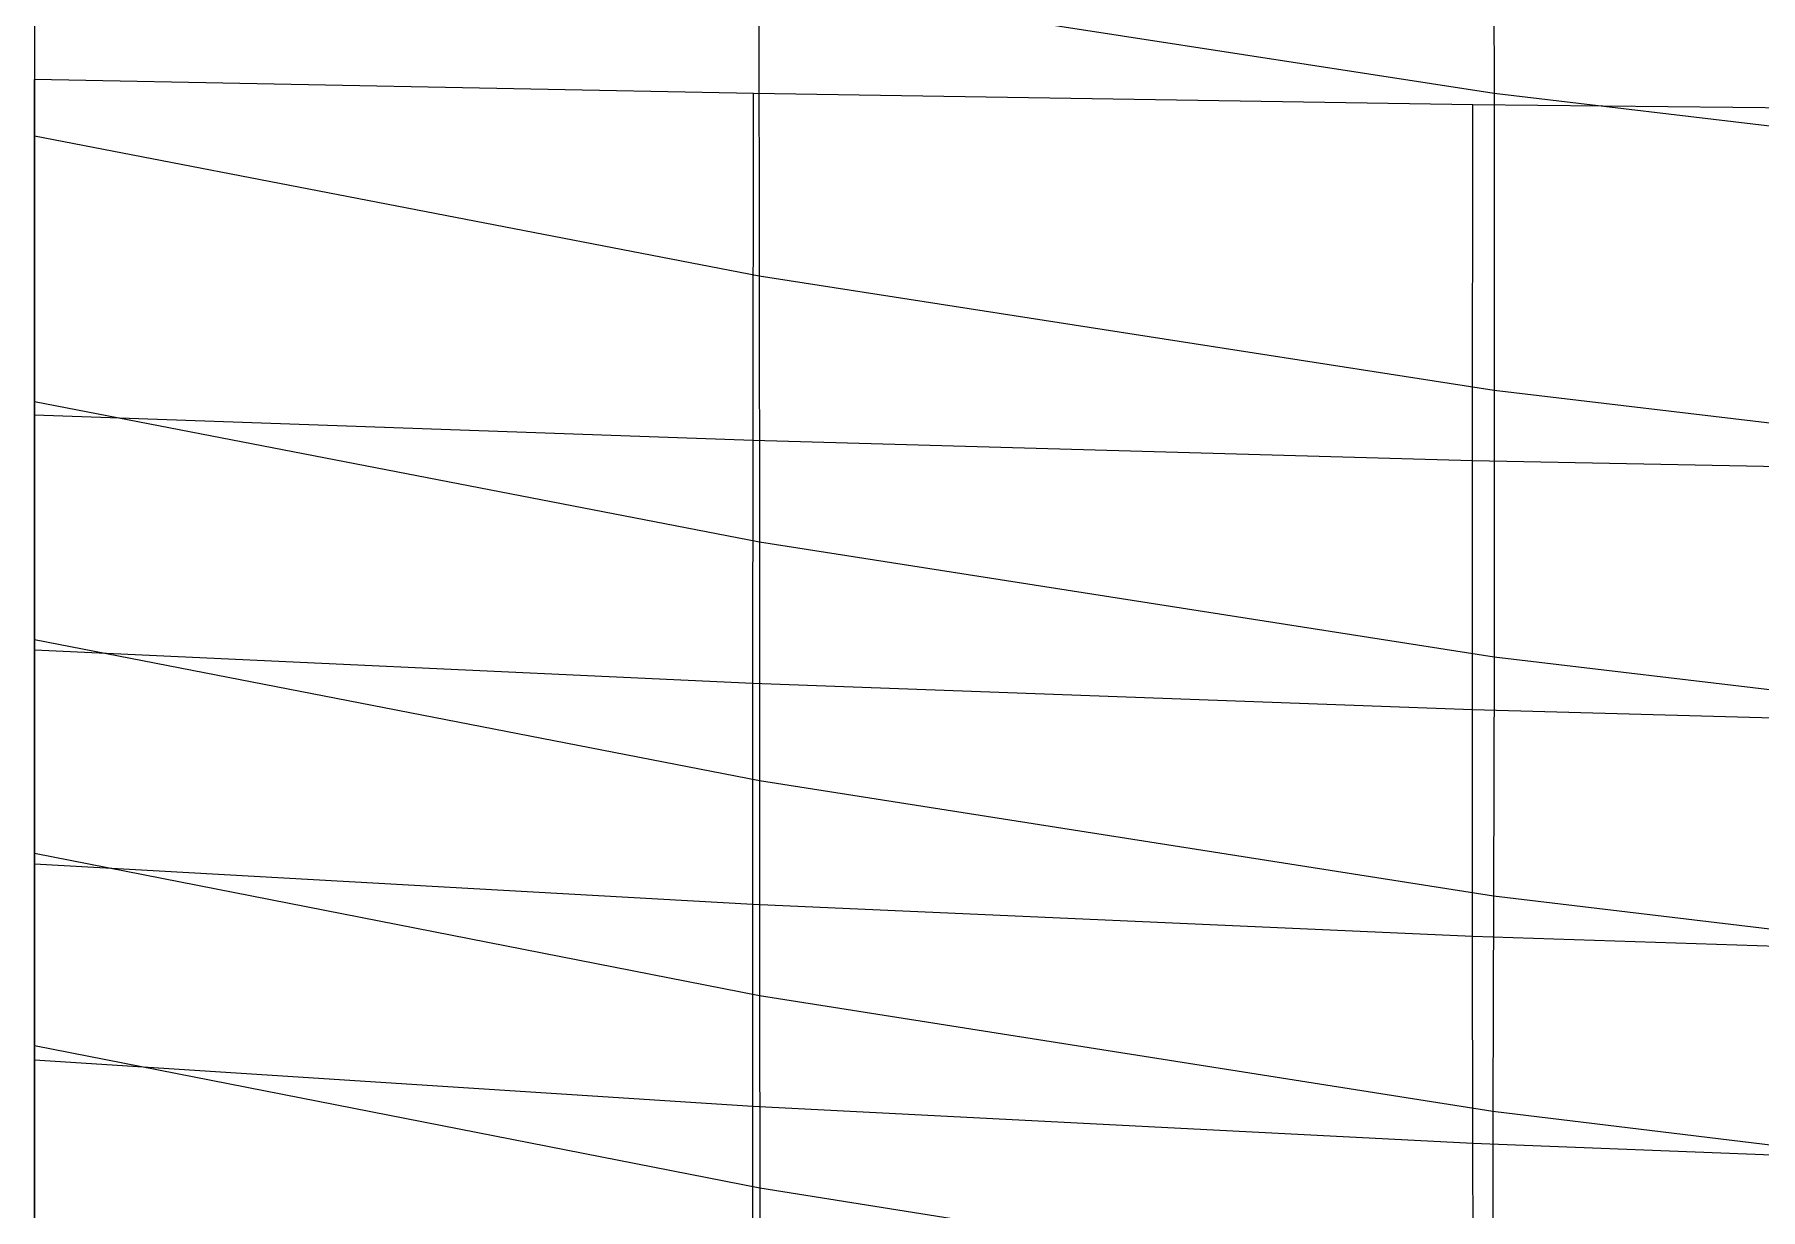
# Model space of a CAD drawing. Extents: x -429 to 429, y -1 to 209.
# Drawn here: x 0.008 to 4.984, y 3.015 to 6.401 of the extents above; entities that cross this region are included whole.
import ezdxf

# ---------------------------------------------------------------- set-up
doc = ezdxf.new("R2010")
doc.units = 0

msp = doc.modelspace()

# ---------------------------------------------------------------- linework, layer by layer
at = {"layer": 'default', "color": 5, "linetype": 'CONTINUOUS'}
for p, q in [((4.215, 7.177, -11.731), (4.216, 6.231, -10.94)), ((0.008, 6.961, -10.082), (0.008, 6.108, -9.386)), ((4.216, 6.231, -10.94), (2.096, 6.559, -10.558)), ((2.096, 6.559, -10.558), (2.097, 5.705, -9.833)), ((2.081, 6.231, 6.764), (0.008, 6.272, 6.615)), ((0.008, 5.304, 6.095), (0.008, 6.272, 6.615)), ((2.08, 5.231, 6.296), (2.081, 6.231, 6.764)), ((4.155, 6.199, 6.895), (2.081, 6.231, 6.764)), ((6.362, 5.977, -11.228), (4.216, 6.231, -10.94)), ((4.216, 6.231, -10.94), (4.216, 5.375, -10.193)), ((4.154, 5.173, 6.468), (4.155, 6.199, 6.895)), ((6.23, 6.177, 7.007), (4.155, 6.199, 6.895)), ((2.097, 5.705, -9.833), (0.008, 6.108, -9.386)), ((0.008, 6.108, -9.386), (0.008, 5.343, -8.721)), ((4.216, 5.375, -10.193), (2.097, 5.705, -9.833)), ((2.097, 5.705, -9.833), (2.098, 4.938, -9.141)), ((6.359, 5.121, -10.462), (4.216, 5.375, -10.193)), ((4.216, 5.375, -10.193), (4.216, 4.607, -9.477)), ((2.098, 4.938, -9.141), (0.008, 5.343, -8.721)), ((0.008, 5.343, -8.721), (0.008, 4.657, -8.087)), ((2.08, 5.231, 6.296), (0.008, 5.304, 6.095)), ((0.008, 4.627, 5.694), (0.008, 5.304, 6.095)), ((2.079, 4.531, 5.916), (2.08, 5.231, 6.296)), ((4.154, 5.173, 6.468), (2.08, 5.231, 6.296)), ((6.231, 5.131, 6.613), (4.154, 5.173, 6.468)), ((4.154, 4.455, 6.107), (4.154, 5.173, 6.468)), ((4.216, 4.607, -9.477), (2.098, 4.938, -9.141)), ((2.098, 4.938, -9.141), (2.098, 4.25, -8.479)), ((2.098, 4.25, -8.479), (0.008, 4.657, -8.087)), ((0.008, 4.657, -8.087), (0.008, 4.041, -7.479)), ((2.079, 4.531, 5.916), (0.008, 4.627, 5.694)), ((0.008, 4.01, 5.295), (0.008, 4.627, 5.694)), ((4.216, 4.607, -9.477), (4.215, 3.918, -8.793)), ((6.356, 4.352, -9.729), (4.216, 4.607, -9.477)), ((4.154, 4.455, 6.107), (2.079, 4.531, 5.916)), ((2.079, 3.894, 5.534), (2.079, 4.531, 5.916)), ((6.232, 4.398, 6.265), (4.154, 4.455, 6.107)), ((4.154, 3.802, 5.738), (4.154, 4.455, 6.107)), ((4.215, 3.918, -8.793), (2.098, 4.25, -8.479)), ((2.098, 4.25, -8.479), (2.098, 3.631, -7.847)), ((2.098, 3.631, -7.847), (0.008, 4.041, -7.479)), ((0.008, 4.041, -7.479), (0.008, 3.487, -6.896)), ((2.079, 3.894, 5.534), (0.008, 4.01, 5.295)), ((0.008, 3.445, 4.903), (0.008, 4.01, 5.295)), ((4.154, 3.802, 5.738), (2.079, 3.894, 5.534)), ((2.079, 3.312, 5.155), (2.079, 3.894, 5.534)), ((4.215, 3.918, -8.793), (4.213, 3.297, -8.14)), ((6.352, 3.662, -9.027), (4.215, 3.918, -8.793)), ((6.234, 3.733, 5.907), (4.154, 3.802, 5.738)), ((4.155, 3.205, 5.369), (4.154, 3.802, 5.738)), ((4.213, 3.297, -8.14), (2.098, 3.631, -7.847)), ((2.098, 3.631, -7.847), (2.099, 3.076, -7.238)), ((2.099, 3.076, -7.238), (0.008, 3.487, -6.896)), ((0.008, 3.487, -6.896), (0.008, 2.991, -6.335)), ((2.079, 3.312, 5.155), (0.008, 3.445, 4.903)), ((0.008, 2.925, 4.522), (0.008, 3.445, 4.903)), ((4.155, 3.205, 5.369), (2.079, 3.312, 5.155)), ((2.079, 2.774, 4.783), (2.079, 3.312, 5.155)), ((6.349, 3.039, -8.358), (4.213, 3.297, -8.14)), ((4.213, 3.297, -8.14), (4.213, 2.741, -7.51)), ((6.236, 3.125, 5.546), (4.155, 3.205, 5.369)), ((4.156, 2.653, 5.006), (4.155, 3.205, 5.369)), ((4.213, 2.741, -7.51), (2.099, 3.076, -7.238)), ((2.099, 3.076, -7.238), (2.099, 2.579, -6.651))]:
    msp.add_line(p, q, dxfattribs=at)

doc.saveas('drawing.dxf')
